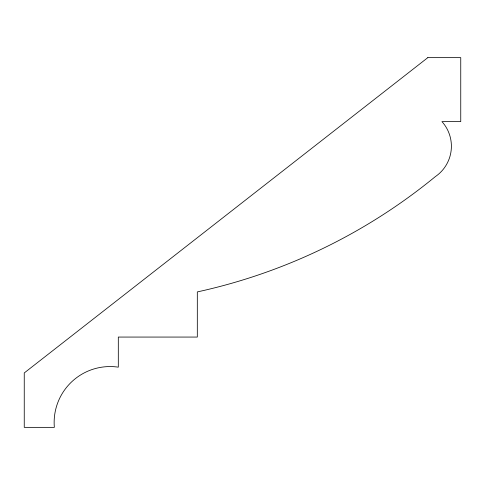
<?xml version="1.0" encoding="UTF-8"?>
<svg xmlns="http://www.w3.org/2000/svg" width="485" height="485" viewBox="0 0 485 485"><rect width="100%" height="100%" fill="white"/><g stroke="black" fill="none" stroke-linecap="round" stroke-linejoin="round"><path stroke-width="0.73" d="M427.825 57.642L24.25 372.947L24.25 427.358L54.35 427.358A55.963 55.963 0 0 1 118.31 367.163L118.31 337.063L197.316 337.063L197.316 291.915A565.71 565.71 0 0 0 435.3 176.649A36.793 36.793 0 0 0 441.938 121.602L460.75 121.602L460.75 57.642L427.825 57.642"/></g></svg>
